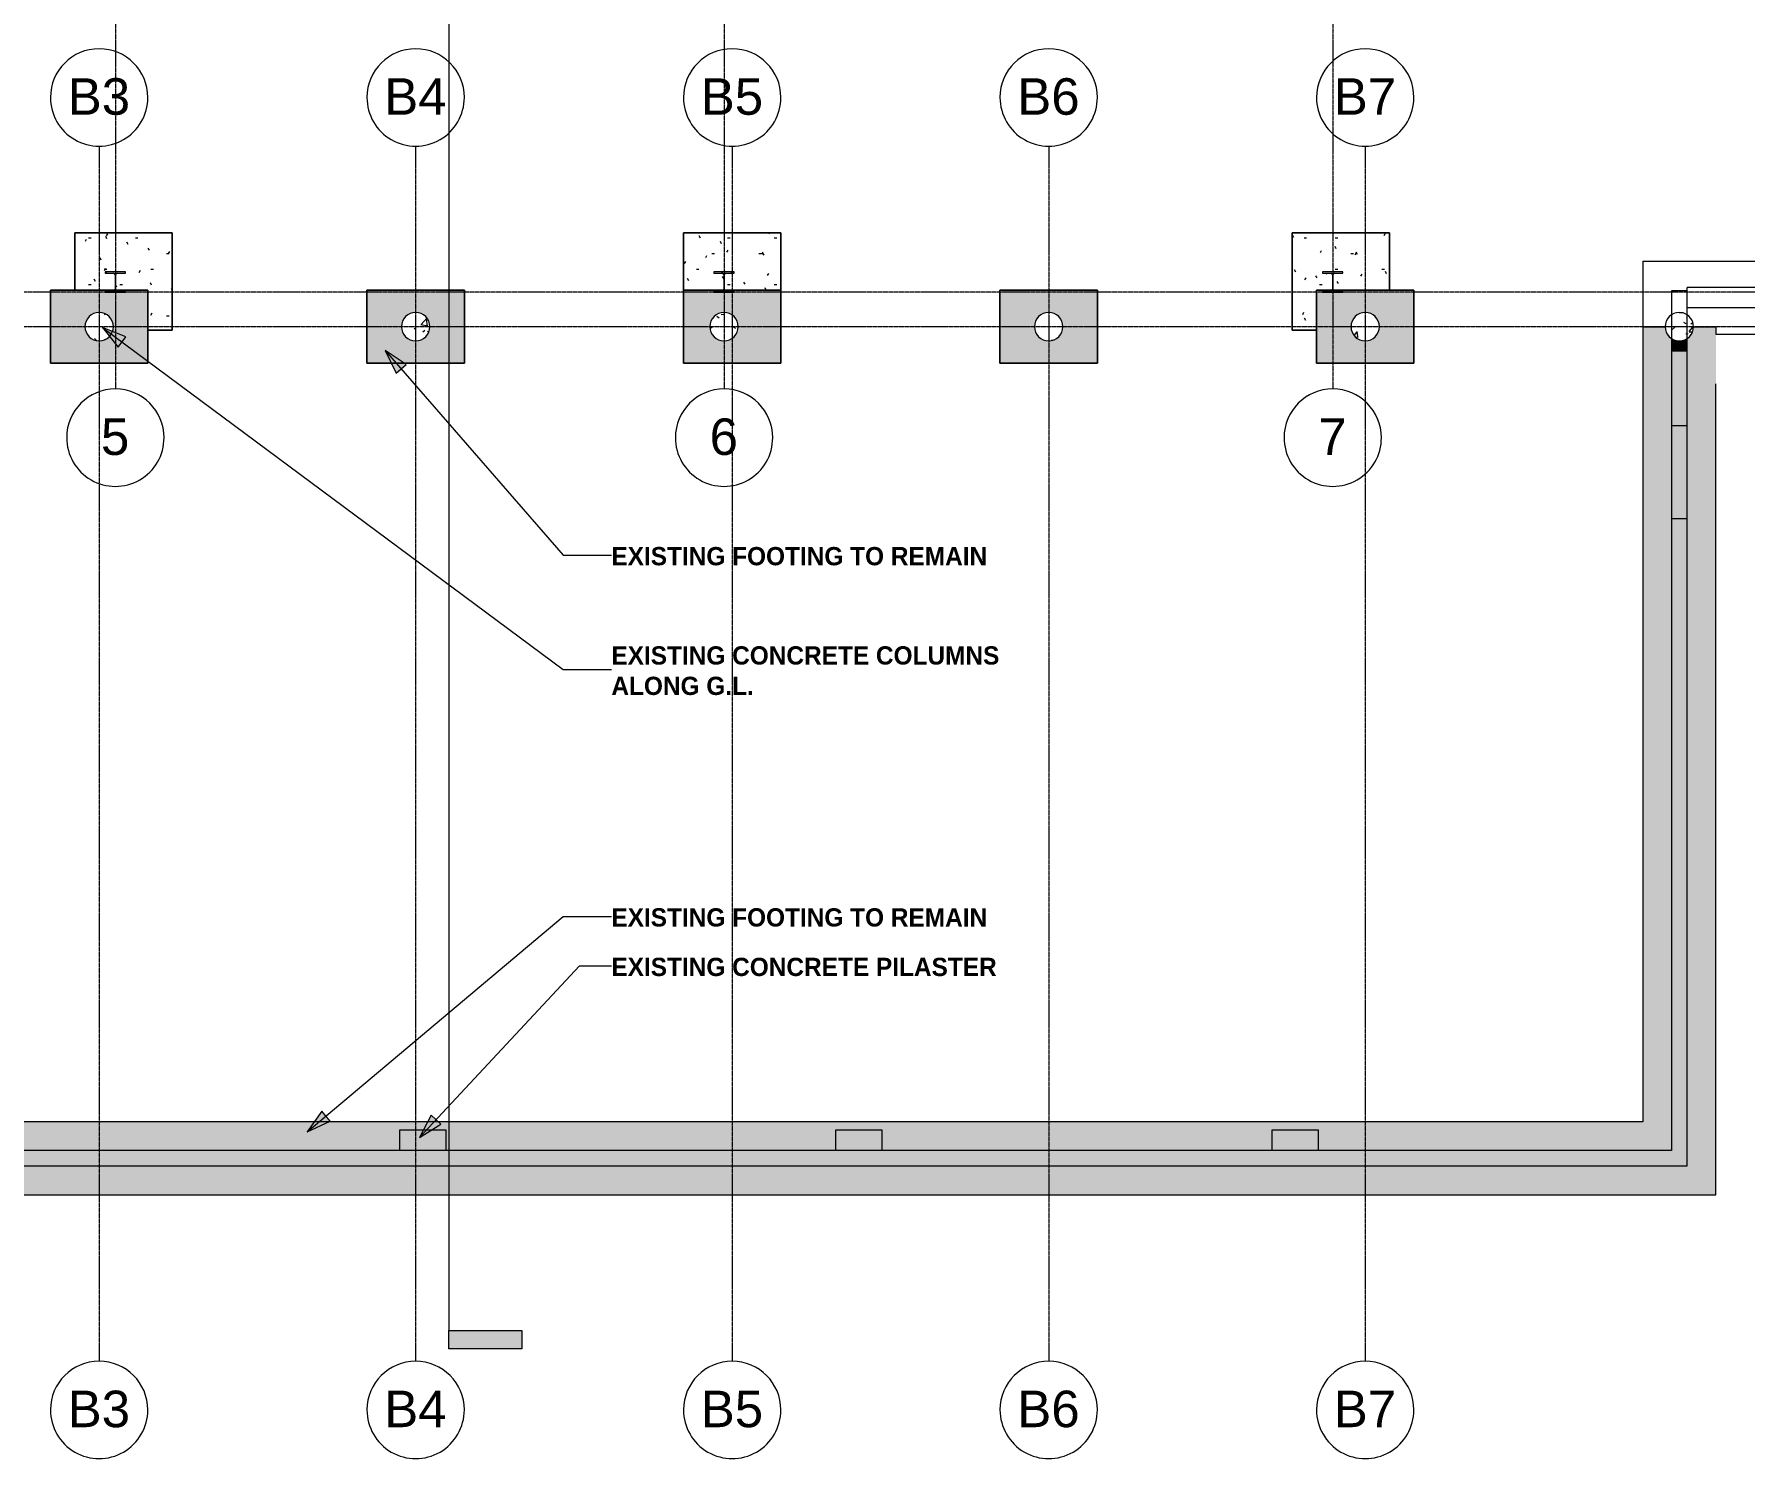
# Model space of a CAD drawing. Header units: inches. Extents: x -4066 to -1326, y 10241 to 12042.
# Drawn here: x -2753 to -1910, y 10241 to 10945 of the extents above; entities that cross this region are included whole.
import ezdxf

# ---------------------------------------------------------------- set-up
doc = ezdxf.new("R2010")
doc.units = ezdxf.units.IN
doc.header["$MEASUREMENT"] = 0
doc.linetypes.add('Grid Line 1_2_', pattern=[0.875, 0.5, -0.125, 0.125, -0.125])
for name, color, linetype, lineweight in [('A-WALL', 113, 'Continuous', 13), ('A-WALL-PATT', 111, 'Continuous', 20), ('G-ANNO-SYMB', 111, 'Continuous', 9), ('G-ANNO-TEXT', 231, 'Continuous', 9), ('S-COLS', 52, 'Continuous', 13), ('S-FNDN', 32, 'Continuous', 13), ('S-GRID', 1, 'Continuous', 9), ('S-GRID-IDEN', 1, 'Continuous', 9)]:
    doc.layers.add(name, color=color, linetype=linetype, lineweight=lineweight)
doc.styles.add('Arial', font='arial.ttf', dxfattribs={"height": 18})
doc.styles.add('Century Gothic_B', font='GOTHICB.TTF', dxfattribs={"height": 9})
pattern_1 = [(0, (0, 0), (30.72, 7.68), [1.267, -21.773, 1.267, -21.773, -122.88]), (0, (0, 0), (30.72, 7.68), [-46.08, 1.267, -44.813, 1.267, -21.773, -53.76]), (0, (0, 0), (30.72, 7.68), [-115.2, 1.267, -14.093, 1.267, -37.133]), (120, (11.52, 3.84), (-22.011075, 22.7643004), [1.267, -21.773, 1.267, -21.773, -122.88]), (120, (11.52, 3.84), (-22.011075, 22.7643004), [-46.08, 1.267, -44.813, 1.267, -21.773, -53.76]), (120, (11.52, 3.84), (-22.011075, 22.7643004), [-115.2, 1.267, -14.093, 1.267, -37.133]), (240, (15.36, 19.2), (-8.708925, -30.4443004), [1.267, -21.773, 1.267, -21.773, -122.88]), (240, (15.36, 19.2), (-8.708925, -30.4443004), [-46.08, 1.267, -44.813, 1.267, -21.773, -53.76]), (240, (15.36, 19.2), (-8.708925, -30.4443004), [-115.2, 1.267, -14.093, 1.267, -37.133])]

# ---------------------------------------------------------------- blocks, each defined once
blk = doc.blocks.new('Concrete-Round-Column - 14_-V1-STRUCTURAL SCHEMATIC - 1ST FLOOR')
at = {"layer": 'S-COLS', "lineweight": 9}
h = blk.add_hatch(dxfattribs=at)
h.set_pattern_fill('FP_4', color=8, style=0, pattern_type=2)
h.set_pattern_definition([(50, (2721.203, -10800.395), (27.5427, -2.40992), [2.88, -31.68]), (355, (2721.203, -10800.395), (-5.327844, 28.884266), [2.304, -25.344]), (100.451, (2723.498, -10800.596), (22.215316, 26.47393), [2.448, -26.924]), (46.184, (2721.203, -10792.715), (40.98187, -6.35642), [4.32, -47.52]), (96.636, (2724.618, -10793.245), (35.89075, 37.40619), [3.671, -40.386]), (351.184, (2721.203, -10792.715), (35.89097, 37.40622), [3.456, -38.016]), (21, (2725.043, -10794.635), (22.921036, -15.46073), [2.88, -31.68]), (326, (2725.043, -10794.635), (9.34353, 27.84574), [2.304, -25.344]), (71.451, (2726.953, -10795.924), (32.26477, 12.38442), [2.448, -26.924]), (37.5, (2721.203, -10800.395), (0.466855, 12.782707), [1.267, -23.77, 1.267, -24.461, -25.44]), (37.5, (2721.203, -10800.395), (0.466855, 12.782707), [-50.765, 1.267, -24.173]), (7.5, (2721.203, -10800.395), (10.10159, 15.14509), [1.267, -13.402, 1.267, -23.194, -9.696]), (7.5, (2721.203, -10800.395), (10.10159, 15.14509), [-39.13, 1.267, -8.429]), (327.5, (2712.64, -10800.395), (20.499161, -0.86578), [1.267, -8.333, 1.267, -28.685, -39.744]), (327.5, (2712.64, -10800.395), (20.499161, -0.86578), [-39.552, 1.267, -38.477]), (317.5, (2708.8, -10800.395), (22.39478, 3.844288), [1.267, -11.213, 1.267, -18.624, -28.224]), (317.5, (2708.8, -10800.395), (22.39478, 3.844288), [-32.371, 1.267, -26.957])])
h.paths.add_polyline_path([(0, -7), (1.81, -6.76), (3.5, -6.06), (4.95, -4.95), (6.06, -3.5), (6.78, -1.7), (7, 0), (6.76, 1.81), (6.06, 3.5), (4.95, 4.95), (3.5, 6.06), (1.81, 6.76), (0, 7), (-1.81, 6.76), (-3.5, 6.06), (-4.95, 4.95), (-6.06, 3.5), (-6.76, 1.81), (-7, 0), (-6.76, -1.81), (-6.06, -3.5), (-4.95, -4.95), (-3.5, -6.06), (-1.81, -6.76)], flags=0)
for start, end in [(360, 180), (180, 360)]:
    blk.add_arc((0, 0), 7, start, end, dxfattribs=at)
blk = doc.blocks.new('Concrete-Round-Column - 14_-V2-STRUCTURAL SCHEMATIC - 1ST FLOOR')
at = {"layer": 'S-COLS', "lineweight": 9}
h = blk.add_hatch(dxfattribs=at)
h.set_pattern_fill('FP_5', color=8, style=0, pattern_type=2)
h.set_pattern_definition([(50, (2565.203, -10800.395), (27.5427, -2.40992), [2.88, -31.68]), (355, (2565.203, -10800.395), (-5.327844, 28.884266), [2.304, -25.344]), (100.451, (2567.498, -10800.596), (22.215316, 26.47393), [2.448, -26.924]), (46.184, (2565.203, -10792.715), (40.98187, -6.35642), [4.32, -47.52]), (96.636, (2568.618, -10793.245), (35.89075, 37.40619), [3.671, -40.386]), (351.184, (2565.203, -10792.715), (35.89097, 37.40622), [3.456, -38.016]), (21, (2569.043, -10794.635), (22.921036, -15.46073), [2.88, -31.68]), (326, (2569.043, -10794.635), (9.34353, 27.84574), [2.304, -25.344]), (71.451, (2570.953, -10795.924), (32.26477, 12.38442), [2.448, -26.924]), (37.5, (2565.203, -10800.395), (0.466855, 12.782707), [1.267, -23.77, 1.267, -24.461, -25.44]), (37.5, (2565.203, -10800.395), (0.466855, 12.782707), [-50.765, 1.267, -24.173]), (7.5, (2565.203, -10800.395), (10.10159, 15.14509), [1.267, -13.402, 1.267, -23.194, -9.696]), (7.5, (2565.203, -10800.395), (10.10159, 15.14509), [-39.13, 1.267, -8.429]), (327.5, (2556.64, -10800.395), (20.499161, -0.86578), [1.267, -8.333, 1.267, -28.685, -39.744]), (327.5, (2556.64, -10800.395), (20.499161, -0.86578), [-39.552, 1.267, -38.477]), (317.5, (2552.8, -10800.395), (22.39478, 3.844288), [1.267, -11.213, 1.267, -18.624, -28.224]), (317.5, (2552.8, -10800.395), (22.39478, 3.844288), [-32.371, 1.267, -26.957])])
h.paths.add_polyline_path([(0, -7), (1.81, -6.76), (3.5, -6.06), (4.95, -4.95), (6.06, -3.5), (6.76, -1.81), (7, 0), (6.76, 1.81), (6.06, 3.5), (4.95, 4.95), (3.5, 6.06), (1.81, 6.76), (0, 7), (-1.81, 6.76), (-3.5, 6.06), (-4.95, 4.95), (-6.06, 3.5), (-6.76, 1.81), (-7, 0), (-6.76, -1.81), (-6.06, -3.5), (-4.95, -4.95), (-3.5, -6.06), (-1.81, -6.76)], flags=0)
for start, end in [(360, 180), (180, 360)]:
    blk.add_arc((0, 0), 7, start, end, dxfattribs=at)
blk = doc.blocks.new('Concrete-Round-Column - 14_-V3-STRUCTURAL SCHEMATIC - 1ST FLOOR')
at = {"layer": 'S-COLS', "lineweight": 9}
h = blk.add_hatch(dxfattribs=at)
h.set_pattern_fill('FP_6', color=8, style=0, pattern_type=2)
h.set_pattern_definition([(50, (2413.203, -10800.395), (27.5427, -2.40992), [2.88, -31.68]), (355, (2413.203, -10800.395), (-5.327844, 28.884266), [2.304, -25.344]), (100.451, (2415.498, -10800.596), (22.215316, 26.47393), [2.448, -26.924]), (46.184, (2413.203, -10792.715), (40.98187, -6.35642), [4.32, -47.52]), (96.636, (2416.618, -10793.245), (35.89075, 37.40619), [3.671, -40.386]), (351.184, (2413.203, -10792.715), (35.89097, 37.40622), [3.456, -38.016]), (21, (2417.043, -10794.635), (22.921036, -15.46073), [2.88, -31.68]), (326, (2417.043, -10794.635), (9.34353, 27.84574), [2.304, -25.344]), (71.451, (2418.953, -10795.924), (32.26477, 12.38442), [2.448, -26.924]), (37.5, (2413.203, -10800.395), (0.466855, 12.782707), [1.267, -23.77, 1.267, -24.461, -25.44]), (37.5, (2413.203, -10800.395), (0.466855, 12.782707), [-50.765, 1.267, -24.173]), (7.5, (2413.203, -10800.395), (10.10159, 15.14509), [1.267, -13.402, 1.267, -23.194, -9.696]), (7.5, (2413.203, -10800.395), (10.10159, 15.14509), [-39.13, 1.267, -8.429]), (327.5, (2404.64, -10800.395), (20.499161, -0.86578), [1.267, -8.333, 1.267, -28.685, -39.744]), (327.5, (2404.64, -10800.395), (20.499161, -0.86578), [-39.552, 1.267, -38.477]), (317.5, (2400.8, -10800.395), (22.39478, 3.844288), [1.267, -11.213, 1.267, -18.624, -28.224]), (317.5, (2400.8, -10800.395), (22.39478, 3.844288), [-32.371, 1.267, -26.957])])
h.paths.add_polyline_path([(0, -7), (1.81, -6.76), (3.5, -6.06), (4.95, -4.95), (6.06, -3.5), (6.76, -1.81), (7, 0), (6.76, 1.81), (6.06, 3.5), (4.95, 4.95), (3.5, 6.06), (1.81, 6.76), (0, 7), (-1.81, 6.76), (-3.5, 6.06), (-4.95, 4.95), (-6.06, 3.5), (-6.76, 1.81), (-7, 0), (-6.76, -1.81), (-6.06, -3.5), (-4.95, -4.95), (-3.5, -6.06), (-1.81, -6.76)], flags=0)
for start, end in [(360, 180), (180, 360)]:
    blk.add_arc((0, 0), 7, start, end, dxfattribs=at)
blk = doc.blocks.new('Concrete-Round-Column - 14_-V4-STRUCTURAL SCHEMATIC - 1ST FLOOR')
at = {"layer": 'S-COLS', "lineweight": 9}
h = blk.add_hatch(dxfattribs=at)
h.set_pattern_fill('FP_7', color=8, style=0, pattern_type=2)
h.set_pattern_definition([(50, (2253.203, -10800.395), (27.5427, -2.40992), [2.88, -31.68]), (355, (2253.203, -10800.395), (-5.327844, 28.884266), [2.304, -25.344]), (100.451, (2255.498, -10800.596), (22.215316, 26.47393), [2.448, -26.924]), (46.184, (2253.203, -10792.715), (40.98187, -6.35642), [4.32, -47.52]), (96.636, (2256.618, -10793.245), (35.89075, 37.40619), [3.671, -40.386]), (351.184, (2253.203, -10792.715), (35.89097, 37.40622), [3.456, -38.016]), (21, (2257.043, -10794.635), (22.921036, -15.46073), [2.88, -31.68]), (326, (2257.043, -10794.635), (9.34353, 27.84574), [2.304, -25.344]), (71.451, (2258.953, -10795.924), (32.26477, 12.38442), [2.448, -26.924]), (37.5, (2253.203, -10800.395), (0.466855, 12.782707), [1.267, -23.77, 1.267, -24.461, -25.44]), (37.5, (2253.203, -10800.395), (0.466855, 12.782707), [-50.765, 1.267, -24.173]), (7.5, (2253.203, -10800.395), (10.10159, 15.14509), [1.267, -13.402, 1.267, -23.194, -9.696]), (7.5, (2253.203, -10800.395), (10.10159, 15.14509), [-39.13, 1.267, -8.429]), (327.5, (2244.64, -10800.395), (20.499161, -0.86578), [1.267, -8.333, 1.267, -28.685, -39.744]), (327.5, (2244.64, -10800.395), (20.499161, -0.86578), [-39.552, 1.267, -38.477]), (317.5, (2240.8, -10800.395), (22.39478, 3.844288), [1.267, -11.213, 1.267, -18.624, -28.224]), (317.5, (2240.8, -10800.395), (22.39478, 3.844288), [-32.371, 1.267, -26.957])])
h.paths.add_polyline_path([(0, -7), (1.81, -6.76), (3.5, -6.06), (4.95, -4.95), (6.06, -3.5), (6.76, -1.81), (7, 0), (6.76, 1.81), (6.06, 3.5), (4.95, 4.95), (3.5, 6.06), (1.81, 6.76), (0, 7), (-1.81, 6.76), (-3.5, 6.06), (-4.95, 4.95), (-6.06, 3.5), (-6.76, 1.81), (-7, 0), (-6.76, -1.81), (-6.06, -3.5), (-4.95, -4.95), (-3.5, -6.06), (-1.81, -6.76)], flags=0)
for start, end in [(360, 180), (180, 360)]:
    blk.add_arc((0, 0), 7, start, end, dxfattribs=at)
blk = doc.blocks.new('Concrete-Round-Column - 14_-V5-STRUCTURAL SCHEMATIC - 1ST FLOOR')
at = {"layer": 'S-COLS', "lineweight": 9}
h = blk.add_hatch(dxfattribs=at)
h.set_pattern_fill('FP_8', color=8, style=0, pattern_type=2)
h.set_pattern_definition([(50, (2097.203, -10800.395), (27.5427, -2.40992), [2.88, -31.68]), (355, (2097.203, -10800.395), (-5.327844, 28.884266), [2.304, -25.344]), (100.451, (2099.498, -10800.596), (22.215316, 26.47393), [2.448, -26.924]), (46.184, (2097.203, -10792.715), (40.98187, -6.35642), [4.32, -47.52]), (96.636, (2100.618, -10793.245), (35.89075, 37.40619), [3.671, -40.386]), (351.184, (2097.203, -10792.715), (35.89097, 37.40622), [3.456, -38.016]), (21, (2101.043, -10794.635), (22.921036, -15.46073), [2.88, -31.68]), (326, (2101.043, -10794.635), (9.34353, 27.84574), [2.304, -25.344]), (71.451, (2102.953, -10795.924), (32.26477, 12.38442), [2.448, -26.924]), (37.5, (2097.203, -10800.395), (0.466855, 12.782707), [1.267, -23.77, 1.267, -24.461, -25.44]), (37.5, (2097.203, -10800.395), (0.466855, 12.782707), [-50.765, 1.267, -24.173]), (7.5, (2097.203, -10800.395), (10.10159, 15.14509), [1.267, -13.402, 1.267, -23.194, -9.696]), (7.5, (2097.203, -10800.395), (10.10159, 15.14509), [-39.13, 1.267, -8.429]), (327.5, (2088.64, -10800.395), (20.499161, -0.86578), [1.267, -8.333, 1.267, -28.685, -39.744]), (327.5, (2088.64, -10800.395), (20.499161, -0.86578), [-39.552, 1.267, -38.477]), (317.5, (2084.8, -10800.395), (22.39478, 3.844288), [1.267, -11.213, 1.267, -18.624, -28.224]), (317.5, (2084.8, -10800.395), (22.39478, 3.844288), [-32.371, 1.267, -26.957])])
h.paths.add_polyline_path([(0, -7), (1.81, -6.76), (3.5, -6.06), (4.95, -4.95), (6.06, -3.5), (6.78, -1.7), (7, 0), (6.76, 1.81), (6.06, 3.5), (4.95, 4.95), (3.5, 6.06), (1.81, 6.76), (0, 7), (-1.81, 6.76), (-3.5, 6.06), (-4.95, 4.95), (-6.06, 3.5), (-6.76, 1.81), (-7, 0), (-6.76, -1.81), (-6.06, -3.5), (-4.95, -4.95), (-3.5, -6.06), (-1.81, -6.76)], flags=0)
for start, end in [(360, 180), (180, 360)]:
    blk.add_arc((0, 0), 7, start, end, dxfattribs=at)
blk = doc.blocks.new('W-Wide Flange-Column - W10X49-V9-STRUCTURAL SCHEMATIC - 1ST FLOOR')
at = {"layer": 'S-COLS', "lineweight": 9}
h = blk.add_hatch(dxfattribs=at)
h.set_pattern_fill('FP_18', color=256, style=0, pattern_type=2)
h.set_pattern_definition([(45, (2713.203, -10822.386), (-9.503515, 9.503515), []), (45, (2713.203, -10807.986), (-9.503515, 9.503515), [])])
h.paths.add_polyline_path([(-1.24, -4.99), (5, -4.99), (5, -4.43), (0.86, -4.43), (0.37, -4.23), (0.17, -3.74), (0.17, 3.74), (0.37, 4.23), (0.86, 4.43), (5, 4.43), (5, 4.99), (-5, 4.99), (-5, 4.43), (-0.86, 4.43), (-0.37, 4.23), (-0.17, 3.74), (-0.17, -3.74), (-0.37, -4.23), (-0.86, -4.43), (-5, -4.43), (-5, -4.99)], flags=0)
for p, q in [((5, 4.99), (-5, 4.99)), ((-5, 4.99), (-5, 4.43)), ((-5, 4.43), (-0.86, 4.43)), ((-0.17, 3.74), (-0.17, -3.74)), ((0.17, -3.74), (0.17, 3.74)), ((0.86, 4.43), (5, 4.43)), ((5, 4.43), (5, 4.99)), ((-0.86, -4.43), (-5, -4.43)), ((-5, -4.43), (-5, -4.99)), ((-5, -4.99), (5, -4.99)), ((5, -4.43), (0.86, -4.43)), ((5, -4.99), (5, -4.43))]:
    blk.add_line(p, q, dxfattribs=at)
for centre, start, end in [((-0.86, 3.74), 0, 90), ((0.86, 3.74), 90, 180), ((-0.86, -3.74), 270, 0), ((0.86, -3.74), 180, 270)]:
    blk.add_arc(centre, 0.691, start, end, dxfattribs=at)
blk = doc.blocks.new('W-Wide Flange-Column - W10X49-V10-STRUCTURAL SCHEMATIC - 1ST FLOOR')
at = {"layer": 'S-COLS', "lineweight": 9}
h = blk.add_hatch(dxfattribs=at)
h.set_pattern_fill('FP_20', color=256, style=0, pattern_type=2)
h.set_pattern_definition([(45, (2413.203, -10822.386), (-9.503515, 9.503515), []), (45, (2413.203, -10807.986), (-9.503515, 9.503515), [])])
h.paths.add_polyline_path([(-5, -4.99), (5, -4.99), (5, -4.43), (0.86, -4.43), (0.37, -4.23), (0.17, -3.74), (0.17, 3.74), (0.37, 4.23), (0.86, 4.43), (5, 4.43), (5, 4.99), (-5, 4.99), (-5, 4.43), (-0.86, 4.43), (-0.37, 4.23), (-0.17, 3.74), (-0.17, -3.74), (-0.37, -4.23), (-0.86, -4.43), (-5, -4.43)], flags=0)
for p, q in [((5, 4.99), (-5, 4.99)), ((-5, 4.99), (-5, 4.43)), ((-5, 4.43), (-0.86, 4.43)), ((-0.17, 3.74), (-0.17, -3.74)), ((0.17, -3.74), (0.17, 3.74)), ((0.86, 4.43), (5, 4.43)), ((5, 4.43), (5, 4.99)), ((-0.86, -4.43), (-5, -4.43)), ((-5, -4.43), (-5, -4.99)), ((-5, -4.99), (5, -4.99)), ((5, -4.43), (0.86, -4.43)), ((5, -4.99), (5, -4.43))]:
    blk.add_line(p, q, dxfattribs=at)
for centre, start, end in [((-0.86, 3.74), 0, 90), ((0.86, 3.74), 90, 180), ((-0.86, -3.74), 270, 0), ((0.86, -3.74), 180, 270)]:
    blk.add_arc(centre, 0.691, start, end, dxfattribs=at)
blk = doc.blocks.new('W-Wide Flange-Column - W10X49-V12-STRUCTURAL SCHEMATIC - 1ST FLOOR')
at = {"layer": 'S-COLS', "lineweight": 9}
h = blk.add_hatch(dxfattribs=at)
h.set_pattern_fill('FP_22', color=256, style=0, pattern_type=2)
h.set_pattern_definition([(45, (2113.203, -10822.386), (-9.503515, 9.503515), []), (45, (2113.203, -10807.986), (-9.503515, 9.503515), [])])
h.paths.add_polyline_path([(5, -4.99), (5, -4.43), (0.86, -4.43), (0.37, -4.23), (0.17, -3.74), (0.17, 3.74), (0.37, 4.23), (0.86, 4.43), (5, 4.43), (5, 4.99), (-5, 4.99), (-5, 4.43), (-0.86, 4.43), (-0.37, 4.23), (-0.17, 3.74), (-0.17, -3.74), (-0.37, -4.23), (-0.86, -4.43), (-5, -4.43), (-5, -4.99), (-4.56, -4.99)], flags=0)
for p, q in [((5, 4.99), (-5, 4.99)), ((-5, 4.99), (-5, 4.43)), ((-5, 4.43), (-0.86, 4.43)), ((-0.17, 3.74), (-0.17, -3.74)), ((0.17, -3.74), (0.17, 3.74)), ((0.86, 4.43), (5, 4.43)), ((5, 4.43), (5, 4.99)), ((-0.86, -4.43), (-5, -4.43)), ((-5, -4.43), (-5, -4.99)), ((-5, -4.99), (5, -4.99)), ((5, -4.43), (0.86, -4.43)), ((5, -4.99), (5, -4.43))]:
    blk.add_line(p, q, dxfattribs=at)
for centre, start, end in [((-0.86, 3.74), 0, 90), ((0.86, 3.74), 90, 180), ((-0.86, -3.74), 270, 0), ((0.86, -3.74), 180, 270)]:
    blk.add_arc(centre, 0.691, start, end, dxfattribs=at)
blk = doc.blocks.new('Grid - Grid Head - Circle-50561-STRUCTURAL SCHEMATIC - 1ST FLOOR')
at = {"layer": 'S-GRID-IDEN'}
for start, end in [(360, 180), (180, 360)]:
    blk.add_arc((0, 0), 0.25, start, end, dxfattribs=at)
blk = doc.blocks.new('Section - 3_32_ x 3_8_-54337-STRUCTURAL SCHEMATIC - 1ST FLOOR')
at = {"layer": 'G-ANNO-SYMB'}
blk.add_hatch(color=256, dxfattribs=at).paths.add_polyline_path([(0, 0.375), (0, 0), (-0.09375, 0), (-0.09375, 0.375)], flags=0)
for p, q in [((0, 0.375), (-0.09375, 0.375)), ((-0.09375, 0.375), (-0.09375, 0)), ((0, 0), (0, 0.375)), ((-0.09375, 0), (0, 0))]:
    blk.add_line(p, q, dxfattribs=at)

msp = doc.modelspace()

# ---------------------------------------------------------------- hatches: boundary and pattern name
at = {"layer": 'A-WALL-PATT', "lineweight": 9}
h = msp.add_hatch(dxfattribs=at)
h.set_pattern_fill('FP_1', style=0, pattern_type=2)
h.set_pattern_definition([(45, (0, 0), (-8.485281, 8.485281), []), (135, (0, 0), (-8.485281, -8.485281), [])])
h.paths.add_polyline_path([(-1946.20325, 10798.22492), (-1946.16299, 10798.22893), (-1945.87513, 10798.90934), (-1944.67424, 10798.7864), (-1944.2347, 10800.39539), (-1946.20325, 10800.39539), (-1946.20325, 10798.94293)], flags=0)
at = {"layer": 'G-ANNO-TEXT'}
for points in [[(-2719.51954, 10800.00854), (-2711.80273, 10790.27254), (-2707.96859, 10795.43532)], [(-2580.24209, 10788.63197), (-2574.78779, 10777.47001), (-2569.93755, 10781.69257)], [(-2618.59445, 10403.64978), (-2607.3424, 10408.91571), (-2611.48285, 10413.83624)], [(-2563.36459, 10400.8259), (-2552.82324, 10407.39999), (-2557.52256, 10411.7899)]]:
    msp.add_hatch(color=256, dxfattribs=at).paths.add_polyline_path(points, flags=0)
at = {"layer": 'S-COLS', "lineweight": 9}
h = msp.add_hatch(dxfattribs=at)
h.set_pattern_fill('FP_2', color=8, style=0, pattern_type=2)
h.set_pattern_definition([(50, (0, 0), (27.5427, -2.40992), [2.88, -31.68]), (355, (0, 0), (-5.327844, 28.884266), [2.304, -25.344]), (100.451, (2.295, -0.2), (22.215316, 26.47393), [2.448, -26.924]), (46.184, (0, 7.68), (40.98187, -6.35642), [4.32, -47.52]), (96.636, (3.415, 7.15), (35.89075, 37.40619), [3.671, -40.386]), (351.184, (0, 7.68), (35.89097, 37.40622), [3.456, -38.016]), (21, (3.84, 5.76), (22.921036, -15.46073), [2.88, -31.68]), (326, (3.84, 5.76), (9.34353, 27.84574), [2.304, -25.344]), (71.451, (5.75, 4.472), (32.26477, 12.38442), [2.448, -26.924]), (37.5, (0, 0), (0.466855, 12.782707), [1.267, -23.77, 1.267, -24.461, -25.44]), (37.5, (0, 0), (0.466855, 12.782707), [-50.765, 1.267, -24.173]), (7.5, (0, 0), (10.10159, 15.14509), [1.267, -13.402, 1.267, -23.194, -9.696]), (7.5, (0, 0), (10.10159, 15.14509), [-39.13, 1.267, -8.429]), (327.5, (-8.563, 0), (20.499161, -0.86578), [1.267, -8.333, 1.267, -28.685, -39.744]), (327.5, (-8.563, 0), (20.499161, -0.86578), [-39.552, 1.267, -38.477]), (317.5, (-12.403, 0), (22.39478, 3.844288), [1.267, -11.213, 1.267, -18.624, -28.224]), (317.5, (-12.403, 0), (22.39478, 3.844288), [-32.371, 1.267, -26.957])])
h.paths.add_polyline_path([(-1942.39075, 10793.39539), (-1940.57902, 10793.63391), (-1938.89075, 10794.33321), (-1937.44101, 10795.44564), (-1936.32858, 10796.89539), (-1935.62927, 10798.58366), (-1935.40713, 10800.52041), (-1935.62927, 10802.20415), (-1936.32858, 10803.89167), (-1937.44101, 10805.34088), (-1938.89075, 10806.45272), (-1940.57902, 10807.14539), (-1942.39075, 10807.15687), (-1942.39075, 10807.39539), (-1944.2302, 10807.14539), (-1945.89075, 10806.45757), (-1947.3405, 10805.34514), (-1948.45293, 10803.89539), (-1949.15223, 10802.20712), (-1949.39075, 10800.39539), (-1949.15223, 10798.58366), (-1948.45293, 10796.89539), (-1947.3405, 10795.44564), (-1945.89075, 10794.33321), (-1944.20249, 10793.63391)], flags=0)
h.paths.add_polyline_path([(-1946.20325, 10798.22492), (-1946.20325, 10800.39539), (-1944.2347, 10800.39539), (-1944.67424, 10798.7864), (-1945.87513, 10798.90934), (-1946.16299, 10798.22893)], flags=0)
at = {"layer": 'S-FNDN', "lineweight": 9}
h = msp.add_hatch(dxfattribs=at)
h.set_pattern_fill('FP_17', color=256, style=0, pattern_type=2)
h.set_pattern_definition(pattern_1)
h.paths.add_polyline_path([(-2697.20325, 10798.70009), (-2685.20325, 10798.70009), (-2685.20325, 10846.70009), (-2733.20325, 10846.70009), (-2733.20325, 10818.39539), (-2713.47673, 10818.39539), (-2713.37318, 10818.64539), (-2713.37318, 10826.12586), (-2713.57568, 10826.61476), (-2714.06458, 10826.81727), (-2718.20325, 10826.81727), (-2718.20325, 10827.37586), (-2708.20325, 10827.37586), (-2708.20325, 10826.81727), (-2712.34193, 10826.81727), (-2712.83082, 10826.61476), (-2713.03333, 10826.12586), (-2713.03333, 10818.64539), (-2712.92978, 10818.39539), (-2697.20325, 10818.39539)], flags=0)
h = msp.add_hatch(dxfattribs=at)
h.set_pattern_fill('FP_17', color=256, style=0, pattern_type=2)
h.set_pattern_definition(pattern_1)
h.paths.add_polyline_path([(-2433.20325, 10818.39539), (-2413.47673, 10818.39539), (-2413.37318, 10818.64539), (-2413.37318, 10826.12586), (-2413.57568, 10826.61476), (-2414.06458, 10826.81727), (-2418.20325, 10826.81727), (-2418.20325, 10827.37586), (-2408.20325, 10827.37586), (-2408.20325, 10826.81727), (-2412.34193, 10826.81727), (-2412.83082, 10826.61476), (-2413.03333, 10826.12586), (-2413.03333, 10818.64539), (-2412.92978, 10818.39539), (-2385.20325, 10818.39539), (-2385.20325, 10846.70009), (-2433.20325, 10846.70009), (-2433.20325, 10826.81727)], flags=0)
h = msp.add_hatch(dxfattribs=at)
h.set_pattern_fill('FP_17', color=256, style=0, pattern_type=2)
h.set_pattern_definition(pattern_1)
h.paths.add_polyline_path([(-2133.20325, 10798.70009), (-2121.20325, 10798.70009), (-2121.20325, 10818.39539), (-2113.47673, 10818.39539), (-2113.37318, 10818.64539), (-2113.37318, 10826.12586), (-2113.57568, 10826.61476), (-2114.06458, 10826.81727), (-2118.20325, 10826.81727), (-2118.20325, 10827.37586), (-2108.20325, 10827.37586), (-2108.20325, 10826.81727), (-2112.34193, 10826.81727), (-2112.83082, 10826.61476), (-2113.03333, 10826.12586), (-2113.03333, 10818.64539), (-2112.92978, 10818.39539), (-2085.20325, 10818.39539), (-2085.20325, 10846.70009), (-2133.20325, 10846.70009), (-2133.20325, 10808.96049)], flags=0)
at = {"layer": 'S-FNDN', "transparency": 33554534}
h = msp.add_hatch(color=254, dxfattribs=at)
h.paths.add_polyline_path([(-2745.20325, 10782.39539), (-2697.20325, 10782.39539), (-2697.20325, 10818.39539), (-2712.92978, 10818.39539), (-2712.83082, 10818.15649), (-2712.34193, 10817.95398), (-2708.20325, 10817.95398), (-2708.20325, 10817.39539), (-2718.20325, 10817.39539), (-2718.20325, 10817.95398), (-2714.06458, 10817.95398), (-2713.57568, 10818.15649), (-2713.47673, 10818.39539), (-2745.20325, 10818.39539), (-2745.20325, 10798.70009)], flags=0)
h.paths.add_polyline_path([(-2721.20325, 10793.39539), (-2723.01499, 10793.63391), (-2724.70325, 10794.33321), (-2726.153, 10795.44564), (-2727.26543, 10796.89539), (-2727.98006, 10798.70009), (-2728.20325, 10800.39539), (-2727.96473, 10802.20712), (-2727.26543, 10803.89539), (-2726.153, 10805.34514), (-2724.70325, 10806.45757), (-2723.01499, 10807.15687), (-2721.20325, 10807.39539), (-2719.39152, 10807.15687), (-2717.70325, 10806.45757), (-2716.25351, 10805.34514), (-2715.14108, 10803.89539), (-2714.44177, 10802.20712), (-2714.20325, 10800.39539), (-2714.44177, 10798.58366), (-2715.14108, 10796.89539), (-2716.25351, 10795.44564), (-2717.70325, 10794.33321), (-2719.39152, 10793.63391)], flags=0)
h = msp.add_hatch(color=254, dxfattribs=at)
h.paths.add_polyline_path([(-2589.20325, 10782.39539), (-2541.20325, 10782.39539), (-2541.20325, 10818.39539), (-2589.20325, 10818.39539), (-2589.20325, 10794.33321)], flags=0)
h.paths.add_polyline_path([(-2565.20325, 10793.39539), (-2567.01499, 10793.63391), (-2568.70325, 10794.33321), (-2570.153, 10795.44564), (-2571.26543, 10796.89539), (-2571.96473, 10798.58366), (-2572.20325, 10800.39539), (-2571.96473, 10802.20712), (-2571.26543, 10803.89539), (-2570.153, 10805.34514), (-2568.70325, 10806.45757), (-2567.01499, 10807.15687), (-2565.20325, 10807.39539), (-2563.39152, 10807.15687), (-2561.70325, 10806.45757), (-2560.25351, 10805.34514), (-2559.14108, 10803.89539), (-2558.44177, 10802.20712), (-2558.20325, 10800.39539), (-2558.44177, 10798.58366), (-2559.14108, 10796.89539), (-2560.25351, 10795.44564), (-2561.70325, 10794.33321), (-2563.39152, 10793.63391)], flags=0)
h = msp.add_hatch(color=254, dxfattribs=at)
h.paths.add_polyline_path([(-2433.20325, 10782.39539), (-2385.20325, 10782.39539), (-2385.20325, 10818.39539), (-2412.92978, 10818.39539), (-2412.83082, 10818.15649), (-2412.34193, 10817.95398), (-2408.20325, 10817.95398), (-2408.20325, 10817.39539), (-2418.20325, 10817.39539), (-2418.20325, 10817.95398), (-2414.06458, 10817.95398), (-2413.57568, 10818.15649), (-2413.47673, 10818.39539), (-2433.20325, 10818.39539), (-2433.20325, 10794.33321)], flags=0)
h.paths.add_polyline_path([(-2413.20325, 10793.39539), (-2415.01499, 10793.63391), (-2416.70325, 10794.33321), (-2418.153, 10795.44564), (-2419.26543, 10796.89539), (-2419.96473, 10798.58366), (-2420.20325, 10800.39539), (-2419.96473, 10802.20712), (-2419.26543, 10803.89539), (-2418.153, 10805.34514), (-2416.70325, 10806.45757), (-2415.01499, 10807.15687), (-2413.20325, 10807.39539), (-2411.39152, 10807.15687), (-2409.70325, 10806.45757), (-2408.25351, 10805.34514), (-2407.14108, 10803.89539), (-2406.44177, 10802.20712), (-2406.20325, 10800.39539), (-2406.44177, 10798.58366), (-2407.14108, 10796.89539), (-2408.25351, 10795.44564), (-2409.70325, 10794.33321), (-2411.39152, 10793.63391)], flags=0)
h = msp.add_hatch(color=254, dxfattribs=at)
h.paths.add_polyline_path([(-2277.20325, 10782.39539), (-2229.20325, 10782.39539), (-2229.20325, 10818.39539), (-2277.20325, 10818.39539), (-2277.20325, 10794.33321)], flags=0)
h.paths.add_polyline_path([(-2253.20325, 10793.39539), (-2255.01499, 10793.63391), (-2256.70325, 10794.33321), (-2258.153, 10795.44564), (-2259.26543, 10796.89539), (-2259.96473, 10798.58366), (-2260.20325, 10800.39539), (-2259.96473, 10802.20712), (-2259.26543, 10803.89539), (-2258.153, 10805.34514), (-2256.70325, 10806.45757), (-2255.01499, 10807.15687), (-2253.20325, 10807.39539), (-2251.39152, 10807.15687), (-2249.70325, 10806.45757), (-2248.25351, 10805.34514), (-2247.14108, 10803.89539), (-2246.44177, 10802.20712), (-2246.20325, 10800.39539), (-2246.44177, 10798.58366), (-2247.14108, 10796.89539), (-2248.25351, 10795.44564), (-2249.70325, 10794.33321), (-2251.39152, 10793.63391)], flags=0)
h = msp.add_hatch(color=254, dxfattribs=at)
h.paths.add_polyline_path([(-2117.76551, 10782.39539), (-2073.20325, 10782.39539), (-2073.20325, 10818.39539), (-2112.92978, 10818.39539), (-2112.83082, 10818.15649), (-2112.34193, 10817.95398), (-2108.20325, 10817.95398), (-2108.20325, 10817.39539), (-2118.20325, 10817.39539), (-2118.20325, 10817.95398), (-2114.06458, 10817.95398), (-2113.57568, 10818.15649), (-2113.47673, 10818.39539), (-2121.20325, 10818.39539), (-2121.20325, 10782.39539)], flags=0)
h.paths.add_polyline_path([(-2097.20325, 10793.39539), (-2099.01499, 10793.63391), (-2100.70325, 10794.33321), (-2102.153, 10795.44564), (-2103.26543, 10796.89539), (-2103.98006, 10798.70009), (-2104.20325, 10800.39539), (-2103.96473, 10802.20712), (-2103.26543, 10803.89539), (-2102.153, 10805.34514), (-2100.70325, 10806.45757), (-2099.01499, 10807.15687), (-2097.20325, 10807.39539), (-2095.39152, 10807.15687), (-2093.70325, 10806.45757), (-2092.25351, 10805.34514), (-2091.14108, 10803.89539), (-2090.44177, 10802.20712), (-2090.20325, 10800.39539), (-2090.44177, 10798.58366), (-2091.14108, 10796.89539), (-2092.25351, 10795.44564), (-2093.70325, 10794.33321), (-2095.39152, 10793.63391)], flags=0)
h = msp.add_hatch(color=254, dxfattribs=at)
h.paths.add_polyline_path([(-1938.57825, 10372.58289), (-1924.39075, 10372.58289), (-1924.39075, 10800.39539), (-1935.39075, 10800.39539), (-1935.62927, 10798.58366), (-1936.32858, 10796.89539), (-1937.44101, 10795.44564), (-1938.57825, 10794.573), (-1938.57825, 10386.77039), (-1960.39075, 10386.77039), (-1960.39075, 10372.58289), (-1946.20325, 10372.58289)], flags=0)
h.paths.add_polyline_path([(-1946.20325, 10394.39539), (-1946.20325, 10794.573), (-1947.3405, 10795.44564), (-1948.45293, 10796.89539), (-1949.15223, 10798.58366), (-1949.39075, 10800.39539), (-1960.39075, 10800.39539), (-1960.39075, 10394.39539)], flags=0)
for points in [[(-1942.39075, 10788.45789), (-1938.57825, 10788.45789), (-1938.57825, 10794.573), (-1938.89075, 10794.33321), (-1940.57902, 10793.63391), (-1942.39075, 10793.39539), (-1944.20249, 10793.63391), (-1945.89075, 10794.33321), (-1946.20325, 10794.573), (-1946.20325, 10789.31141), (-1945.11075, 10788.45789), (-1944.33611, 10788.45789)], [(-1945.11075, 10788.45789), (-1946.20325, 10789.31141), (-1946.20325, 10788.45789)], [(-1946.20325, 10705.64539), (-1938.57825, 10705.64539), (-1938.57825, 10751.64539), (-1946.20325, 10751.64539), (-1946.20325, 10728.04481)]]:
    msp.add_hatch(color=254, dxfattribs=at).paths.add_polyline_path(points, flags=0)
h = msp.add_hatch(color=254, dxfattribs=at)
h.paths.add_polyline_path([(-1946.20325, 10386.77039), (-1946.20325, 10394.39539), (-1960.39075, 10394.39539), (-1960.39075, 10386.77039), (-1946.39005, 10386.77039)], flags=0)
h.paths.add_polyline_path([(-1938.57825, 10783.35437), (-1938.57825, 10788.45789), (-1945.11075, 10788.45789), (-1944.22827, 10787.76845)], flags=0)
h = msp.add_hatch(color=254, dxfattribs=at)
h.paths.add_polyline_path([(-1946.20325, 10386.77039), (-1938.57825, 10386.77039), (-1938.57825, 10705.64539), (-1946.20325, 10705.64539), (-1946.20325, 10394.39539)], flags=0)
h.paths.add_polyline_path([(-1938.57825, 10751.64539), (-1938.57825, 10783.35437), (-1945.11075, 10788.45789), (-1946.20325, 10788.45789), (-1946.20325, 10751.64539)], flags=0)
at = {"layer": 'S-FNDN', "lineweight": 9, "transparency": 33554534}
h = msp.add_hatch(color=254, dxfattribs=at)
h.paths.add_polyline_path([(-3187.01575, 10372.58289), (-1960.39075, 10372.58289), (-1960.39075, 10386.77039), (-3187.01575, 10386.77039)], flags=0)
h.paths.add_polyline_path([(-2765.20325, 10394.39539), (-2573.20325, 10394.39539), (-2573.20325, 10404.39539), (-2550.20325, 10404.39539), (-2550.20325, 10394.39539), (-2358.20325, 10394.39539), (-2358.20325, 10404.39539), (-2335.20325, 10404.39539), (-2335.20325, 10394.39539), (-2143.20325, 10394.39539), (-2143.20325, 10404.39539), (-2120.20325, 10404.39539), (-2120.20325, 10394.39539), (-1960.39075, 10394.39539), (-1960.39075, 10408.58289), (-3187.01575, 10408.58289), (-3187.01575, 10394.39539), (-3003.20325, 10394.39539), (-3003.20325, 10404.39539), (-2980.20325, 10404.39539), (-2980.20325, 10394.39539), (-2788.20325, 10394.39539), (-2788.20325, 10404.39539), (-2765.20325, 10404.39539)], flags=0)
msp.add_hatch(color=254, dxfattribs=at).paths.add_polyline_path([(-2956.57825, 10386.77039), (-1960.39075, 10386.77039), (-1960.39075, 10394.39539), (-2120.20325, 10394.39539), (-2120.20325, 10404.39539), (-2143.20325, 10404.39539), (-2143.20325, 10394.39539), (-2335.20325, 10394.39539), (-2335.20325, 10404.39539), (-2358.20325, 10404.39539), (-2358.20325, 10394.39539), (-2550.20325, 10394.39539), (-2550.20325, 10404.39539), (-2573.20325, 10404.39539), (-2573.20325, 10394.39539), (-2765.20325, 10394.39539), (-2765.20325, 10404.39539), (-2788.20325, 10404.39539), (-2788.20325, 10394.39539), (-2980.20325, 10394.39539), (-2980.20325, 10404.39539), (-3003.20325, 10404.39539), (-3003.20325, 10394.39539), (-3187.01575, 10394.39539), (-3187.01575, 10386.77039), (-2980.20325, 10386.77039)], flags=0)

# ---------------------------------------------------------------- linework, layer by layer
at = {"layer": 'A-WALL', "lineweight": 9}
for p, q in [((-1938.57825, 10818.02039), (-1946.20325, 10818.02039)), ((-1946.20325, 10818.02039), (-1946.20325, 10788.45789)), ((-1938.57825, 10788.45789), (-1938.57825, 10818.02039)), ((-1938.57825, 10800.39539), (-1946.20325, 10800.39539)), ((-1946.20325, 10794.573), (-1946.20325, 10394.39539)), ((-1938.57825, 10386.77039), (-1938.57825, 10794.573)), ((-1946.20325, 10788.45789), (-1938.57825, 10788.45789)), ((-1946.20325, 10751.64539), (-1938.57825, 10751.64539)), ((-1938.57825, 10705.64539), (-1946.20325, 10705.64539)), ((-2550.20325, 10404.39539), (-2573.20325, 10404.39539)), ((-2573.20325, 10404.39539), (-2573.20325, 10394.39539)), ((-2550.20325, 10394.39539), (-2550.20325, 10404.39539)), ((-2335.20325, 10404.39539), (-2358.20325, 10404.39539)), ((-2358.20325, 10404.39539), (-2358.20325, 10394.39539)), ((-2335.20325, 10394.39539), (-2335.20325, 10404.39539)), ((-2120.20325, 10404.39539), (-2143.20325, 10404.39539)), ((-2143.20325, 10404.39539), (-2143.20325, 10394.39539)), ((-2120.20325, 10394.39539), (-2120.20325, 10404.39539)), ((-3208.82825, 10386.77039), (-1938.57825, 10386.77039)), ((-1946.20325, 10394.39539), (-3201.20325, 10394.39539))]:
    msp.add_line(p, q, dxfattribs=at)
at = {"layer": 'G-ANNO-SYMB'}
msp.add_line((-2548.89173, 11824.84751), (-2548.89173, 10305.72669), dxfattribs=at)
at = {"layer": 'G-ANNO-TEXT'}
for p, q in [((-2719.51954, 10800.00854), (-2711.80273, 10790.27254)), ((-2707.96859, 10795.43532), (-2719.51954, 10800.00854)), ((-2719.51954, 10800.00854), (-2492.46387, 10631.38539)), ((-2711.80273, 10790.27254), (-2707.96859, 10795.43532)), ((-2580.24209, 10788.63197), (-2574.78779, 10777.47001)), ((-2569.93755, 10781.69257), (-2580.24209, 10788.63197)), ((-2580.24209, 10788.63197), (-2492.46387, 10687.80564)), ((-2574.78779, 10777.47001), (-2569.93755, 10781.69257)), ((-2492.46387, 10687.80564), (-2468.74003, 10687.80564)), ((-2492.46387, 10631.38539), (-2468.74003, 10631.38539)), ((-2618.59445, 10403.64978), (-2492.46387, 10509.78443)), ((-2492.46387, 10509.78443), (-2468.74003, 10509.78443)), ((-2563.36459, 10400.8259), (-2484.38014, 10485.37725)), ((-2484.38014, 10485.37725), (-2468.74003, 10485.37725)), ((-2611.48285, 10413.83624), (-2618.59445, 10403.64978)), ((-2607.3424, 10408.91571), (-2611.48285, 10413.83624)), ((-2618.59445, 10403.64978), (-2607.3424, 10408.91571)), ((-2557.52256, 10411.7899), (-2563.36459, 10400.8259)), ((-2563.36459, 10400.8259), (-2552.82324, 10407.39999)), ((-2552.82324, 10407.39999), (-2557.52256, 10411.7899))]:
    msp.add_line(p, q, dxfattribs=at)
at = {"layer": 'S-COLS', "lineweight": 9}
for p, q in [((-1942.39075, 10807.14539), (-1942.39075, 10807.39539)), ((-1940.5367, 10807.14539), (-1942.39075, 10807.14539))]:
    msp.add_line(p, q, dxfattribs=at)
for start, end in [(90, 180), (180, 0), (0, 74.64111442)]:
    msp.add_arc((-1942.39075, 10800.39539), 7, start, end, dxfattribs=at)
at = {"layer": 'S-FNDN', "lineweight": 9}
for p, q in [((-2685.20325, 10846.70009), (-2733.20325, 10846.70009)), ((-2733.20325, 10846.70009), (-2733.20325, 10818.39539)), ((-2733.20325, 10818.39539), (-2733.20325, 10846.70009)), ((-2733.20325, 10846.70009), (-2685.20325, 10846.70009)), ((-2685.20325, 10798.70009), (-2685.20325, 10846.70009)), ((-2685.20325, 10846.70009), (-2685.20325, 10798.70009)), ((-2385.20325, 10846.70009), (-2433.20325, 10846.70009)), ((-2433.20325, 10846.70009), (-2433.20325, 10818.39539)), ((-2433.20325, 10846.70009), (-2385.20325, 10846.70009)), ((-2433.20325, 10818.39539), (-2433.20325, 10846.70009)), ((-2385.20325, 10818.39539), (-2385.20325, 10846.70009)), ((-2385.20325, 10846.70009), (-2385.20325, 10818.39539)), ((-2085.20325, 10846.70009), (-2133.20325, 10846.70009)), ((-2133.20325, 10846.70009), (-2133.20325, 10798.70009)), ((-2133.20325, 10798.70009), (-2133.20325, 10846.70009)), ((-2133.20325, 10846.70009), (-2085.20325, 10846.70009)), ((-2085.20325, 10818.39539), (-2085.20325, 10846.70009)), ((-2085.20325, 10846.70009), (-2085.20325, 10818.39539)), ((-1960.39075, 10832.70985), (-1960.39075, 10408.58289)), ((-1960.39075, 10832.70985), (-1599.64075, 10832.70985)), ((-2733.20325, 10818.39539), (-2745.20325, 10818.39539)), ((-2745.20325, 10818.39539), (-2745.20325, 10782.39539)), ((-2745.20325, 10782.39539), (-2745.20325, 10818.39539)), ((-2745.20325, 10818.39539), (-2733.20325, 10818.39539)), ((-2713.47673, 10818.39539), (-2733.20325, 10818.39539)), ((-2733.20325, 10818.39539), (-2713.47673, 10818.39539)), ((-2733.20325, 10818.39539), (-2713.47673, 10818.39539)), ((-2713.47673, 10818.39539), (-2733.20325, 10818.39539)), ((-2697.20325, 10818.39539), (-2712.92978, 10818.39539)), ((-2712.92978, 10818.39539), (-2697.20325, 10818.39539)), ((-2712.92978, 10818.39539), (-2697.20325, 10818.39539)), ((-2697.20325, 10818.39539), (-2712.92978, 10818.39539)), ((-2697.20325, 10798.70009), (-2697.20325, 10818.39539)), ((-2697.20325, 10818.39539), (-2697.20325, 10798.70009)), ((-2697.20325, 10818.39539), (-2697.20325, 10798.70009)), ((-2697.20325, 10798.70009), (-2697.20325, 10818.39539)), ((-2541.20325, 10818.39539), (-2589.20325, 10818.39539)), ((-2589.20325, 10818.39539), (-2589.20325, 10782.39539)), ((-2589.20325, 10782.39539), (-2589.20325, 10818.39539)), ((-2589.20325, 10818.39539), (-2541.20325, 10818.39539)), ((-2541.20325, 10782.39539), (-2541.20325, 10818.39539)), ((-2541.20325, 10818.39539), (-2541.20325, 10782.39539)), ((-2413.47673, 10818.39539), (-2433.20325, 10818.39539)), ((-2433.20325, 10818.39539), (-2433.20325, 10782.39539)), ((-2433.20325, 10782.39539), (-2433.20325, 10818.39539)), ((-2433.20325, 10818.39539), (-2413.47673, 10818.39539)), ((-2433.20325, 10818.39539), (-2413.47673, 10818.39539)), ((-2413.47673, 10818.39539), (-2433.20325, 10818.39539)), ((-2385.20325, 10818.39539), (-2412.92978, 10818.39539)), ((-2412.92978, 10818.39539), (-2385.20325, 10818.39539)), ((-2412.92978, 10818.39539), (-2385.20325, 10818.39539)), ((-2385.20325, 10818.39539), (-2412.92978, 10818.39539)), ((-2385.20325, 10782.39539), (-2385.20325, 10818.39539)), ((-2385.20325, 10818.39539), (-2385.20325, 10782.39539)), ((-2229.20325, 10818.39539), (-2277.20325, 10818.39539)), ((-2277.20325, 10818.39539), (-2277.20325, 10782.39539)), ((-2277.20325, 10782.39539), (-2277.20325, 10818.39539)), ((-2277.20325, 10818.39539), (-2229.20325, 10818.39539)), ((-2229.20325, 10782.39539), (-2229.20325, 10818.39539)), ((-2229.20325, 10818.39539), (-2229.20325, 10782.39539)), ((-2113.47673, 10818.39539), (-2121.20325, 10818.39539)), ((-2121.20325, 10818.39539), (-2121.20325, 10798.70009)), ((-2121.20325, 10798.70009), (-2121.20325, 10818.39539)), ((-2121.20325, 10818.39539), (-2113.47673, 10818.39539)), ((-2121.20325, 10798.70009), (-2121.20325, 10818.39539)), ((-2121.20325, 10818.39539), (-2113.47673, 10818.39539)), ((-2113.47673, 10818.39539), (-2121.20325, 10818.39539)), ((-2121.20325, 10818.39539), (-2121.20325, 10798.70009)), ((-2085.20325, 10818.39539), (-2112.92978, 10818.39539)), ((-2112.92978, 10818.39539), (-2085.20325, 10818.39539)), ((-2112.92978, 10818.39539), (-2085.20325, 10818.39539)), ((-2085.20325, 10818.39539), (-2112.92978, 10818.39539)), ((-2073.20325, 10818.39539), (-2085.20325, 10818.39539)), ((-2085.20325, 10818.39539), (-2073.20325, 10818.39539)), ((-2073.20325, 10782.39539), (-2073.20325, 10818.39539)), ((-2073.20325, 10818.39539), (-2073.20325, 10782.39539)), ((-1813.37318, 10819.70985), (-1938.57825, 10819.70985)), ((-1938.57825, 10818.02039), (-1938.57825, 10819.70985)), ((-1585.45325, 10809.70985), (-1938.57825, 10809.70985)), ((-1960.39075, 10800.39539), (-1949.39075, 10800.39539)), ((-1935.39075, 10800.39539), (-1924.39075, 10800.39539)), ((-1924.39075, 10800.39539), (-1924.39075, 10796.70985)), ((-2697.20325, 10782.39539), (-2697.20325, 10798.70009)), ((-2697.20325, 10798.70009), (-2697.20325, 10782.39539)), ((-2697.20325, 10798.70009), (-2685.20325, 10798.70009)), ((-2685.20325, 10798.70009), (-2697.20325, 10798.70009)), ((-2133.20325, 10798.70009), (-2121.20325, 10798.70009)), ((-2121.20325, 10798.70009), (-2133.20325, 10798.70009)), ((-2121.20325, 10798.70009), (-2121.20325, 10782.39539)), ((-2121.20325, 10782.39539), (-2121.20325, 10798.70009)), ((-1924.39075, 10796.70985), (-1599.64075, 10796.70985)), ((-2745.20325, 10782.39539), (-2697.20325, 10782.39539)), ((-2697.20325, 10782.39539), (-2745.20325, 10782.39539)), ((-2589.20325, 10782.39539), (-2541.20325, 10782.39539)), ((-2541.20325, 10782.39539), (-2589.20325, 10782.39539)), ((-2433.20325, 10782.39539), (-2385.20325, 10782.39539)), ((-2385.20325, 10782.39539), (-2433.20325, 10782.39539)), ((-2277.20325, 10782.39539), (-2229.20325, 10782.39539)), ((-2229.20325, 10782.39539), (-2277.20325, 10782.39539)), ((-2121.20325, 10782.39539), (-2073.20325, 10782.39539)), ((-2073.20325, 10782.39539), (-2121.20325, 10782.39539)), ((-1924.39075, 10372.58289), (-1924.39075, 10772.27039)), ((-1960.39075, 10408.58289), (-3187.01575, 10408.58289)), ((-3223.01575, 10372.58289), (-1924.39075, 10372.58289))]:
    msp.add_line(p, q, dxfattribs=at)
at = {"layer": 'S-GRID', "linetype": 'Grid Line 1_2_'}
for p, q in [((-2713.20325, 11992.79346), (-2713.20325, 10769.69706)), ((-2413.20325, 11992.79346), (-2413.20325, 10769.69706)), ((-2113.20325, 11992.79346), (-2113.20325, 10769.69706)), ((-2721.20325, 10889.35479), (-2721.20325, 10290.55287)), ((-2565.20325, 10889.35479), (-2565.20325, 10290.55287)), ((-2409.20325, 10889.35479), (-2409.20325, 10290.55287)), ((-2253.20325, 10889.35479), (-2253.20325, 10290.55287)), ((-2097.20325, 10889.35479), (-2097.20325, 10290.55287)), ((-1374.37747, 10817.39539), (-3750.49332, 10817.39539)), ((-1374.37747, 10800.39539), (-3886.22241, 10800.39539))]:
    msp.add_line(p, q, dxfattribs=at)

# ---------------------------------------------------------------- block references
at = {"layer": 'G-ANNO-SYMB', "extrusion": (0, 0, -1), "xscale": 95.99999999999994, "yscale": 95.99999999999994, "zscale": 95.99999999999994, "rotation": 90.0000000000006}
msp.add_blockref('Section - 3_32_ x 3_8_-54337-STRUCTURAL SCHEMATIC - 1ST FLOOR', (2548.89173, 10305.72669), dxfattribs=at)
at = {"layer": 'S-COLS', "lineweight": 9}
for name, p in [('W-Wide Flange-Column - W10X49-V9-STRUCTURAL SCHEMATIC - 1ST FLOOR', (-2713.20325, 10822.38562)), ('W-Wide Flange-Column - W10X49-V10-STRUCTURAL SCHEMATIC - 1ST FLOOR', (-2413.20325, 10822.38562)), ('W-Wide Flange-Column - W10X49-V12-STRUCTURAL SCHEMATIC - 1ST FLOOR', (-2113.20325, 10822.38562)), ('Concrete-Round-Column - 14_-V1-STRUCTURAL SCHEMATIC - 1ST FLOOR', (-2721.20325, 10800.39539)), ('Concrete-Round-Column - 14_-V2-STRUCTURAL SCHEMATIC - 1ST FLOOR', (-2565.20325, 10800.39539)), ('Concrete-Round-Column - 14_-V3-STRUCTURAL SCHEMATIC - 1ST FLOOR', (-2413.20325, 10800.39539)), ('Concrete-Round-Column - 14_-V4-STRUCTURAL SCHEMATIC - 1ST FLOOR', (-2253.20325, 10800.39539)), ('Concrete-Round-Column - 14_-V5-STRUCTURAL SCHEMATIC - 1ST FLOOR', (-2097.20325, 10800.39539))]:
    msp.add_blockref(name, p, dxfattribs=at)
at = {"layer": 'S-GRID-IDEN', "xscale": 95.99999999999994, "yscale": 95.99999999999994, "zscale": 95.99999999999994, "rotation": 180}
for p in [(-2721.20325, 10913.35479), (-2565.20325, 10913.35479), (-2409.20325, 10913.35479), (-2253.20325, 10913.35479), (-2097.20325, 10913.35479), (-2713.20325, 10745.69706), (-2413.20325, 10745.69706), (-2113.20325, 10745.69706), (-2721.20325, 10266.55287), (-2565.20325, 10266.55287), (-2409.20325, 10266.55287), (-2253.20325, 10266.55287), (-2097.20325, 10266.55287)]:
    msp.add_blockref('Grid - Grid Head - Circle-50561-STRUCTURAL SCHEMATIC - 1ST FLOOR', p, dxfattribs=at)

# ---------------------------------------------------------------- texts
at = {"layer": 'G-ANNO-TEXT', "char_height": 9, "attachment_point": 1, "style": 'Century Gothic_B'}
for s, insert, width in [('EXISTING FOOTING TO REMAIN', (-2468.74003, 10691.808), 225.432), ('EXISTING CONCRETE COLUMNS', (-2468.74003, 10642.89011), 230.886), ('ALONG G.L.', (-2468.74003, 10627.89011), 88.173), ('EXISTING FOOTING TO REMAIN', (-2468.74003, 10513.78679), 225.432), ('EXISTING CONCRETE PILASTER', (-2468.74003, 10489.37961), 218.463)]:
    msp.add_mtext(s, dxfattribs=dict(at, insert=insert, width=width))
at = {"layer": 'S-GRID-IDEN', "char_height": 18, "attachment_point": 1, "style": 'Arial'}
for s, insert, width in [('B3', (-2736.6947, 10922.83771), 37.269), ('B4', (-2580.6947, 10922.83771), 37.269), ('B5', (-2424.6947, 10922.83771), 37.269), ('B6', (-2268.6947, 10922.83771), 37.269), ('B7', (-2112.6947, 10922.83771), 37.269), ('5', (-2720.32305, 10755.17998), 16.968), ('6', (-2420.32305, 10755.17998), 16.968), ('7', (-2120.32305, 10755.17998), 16.968), ('B3', (-2736.6947, 10276.03579), 37.269), ('B4', (-2580.6947, 10276.03579), 37.269), ('B5', (-2424.6947, 10276.03579), 37.269), ('B6', (-2268.6947, 10276.03579), 37.269), ('B7', (-2112.6947, 10276.03579), 37.269)]:
    msp.add_mtext(s, dxfattribs=dict(at, insert=insert, width=width))

doc.saveas('drawing.dxf')
